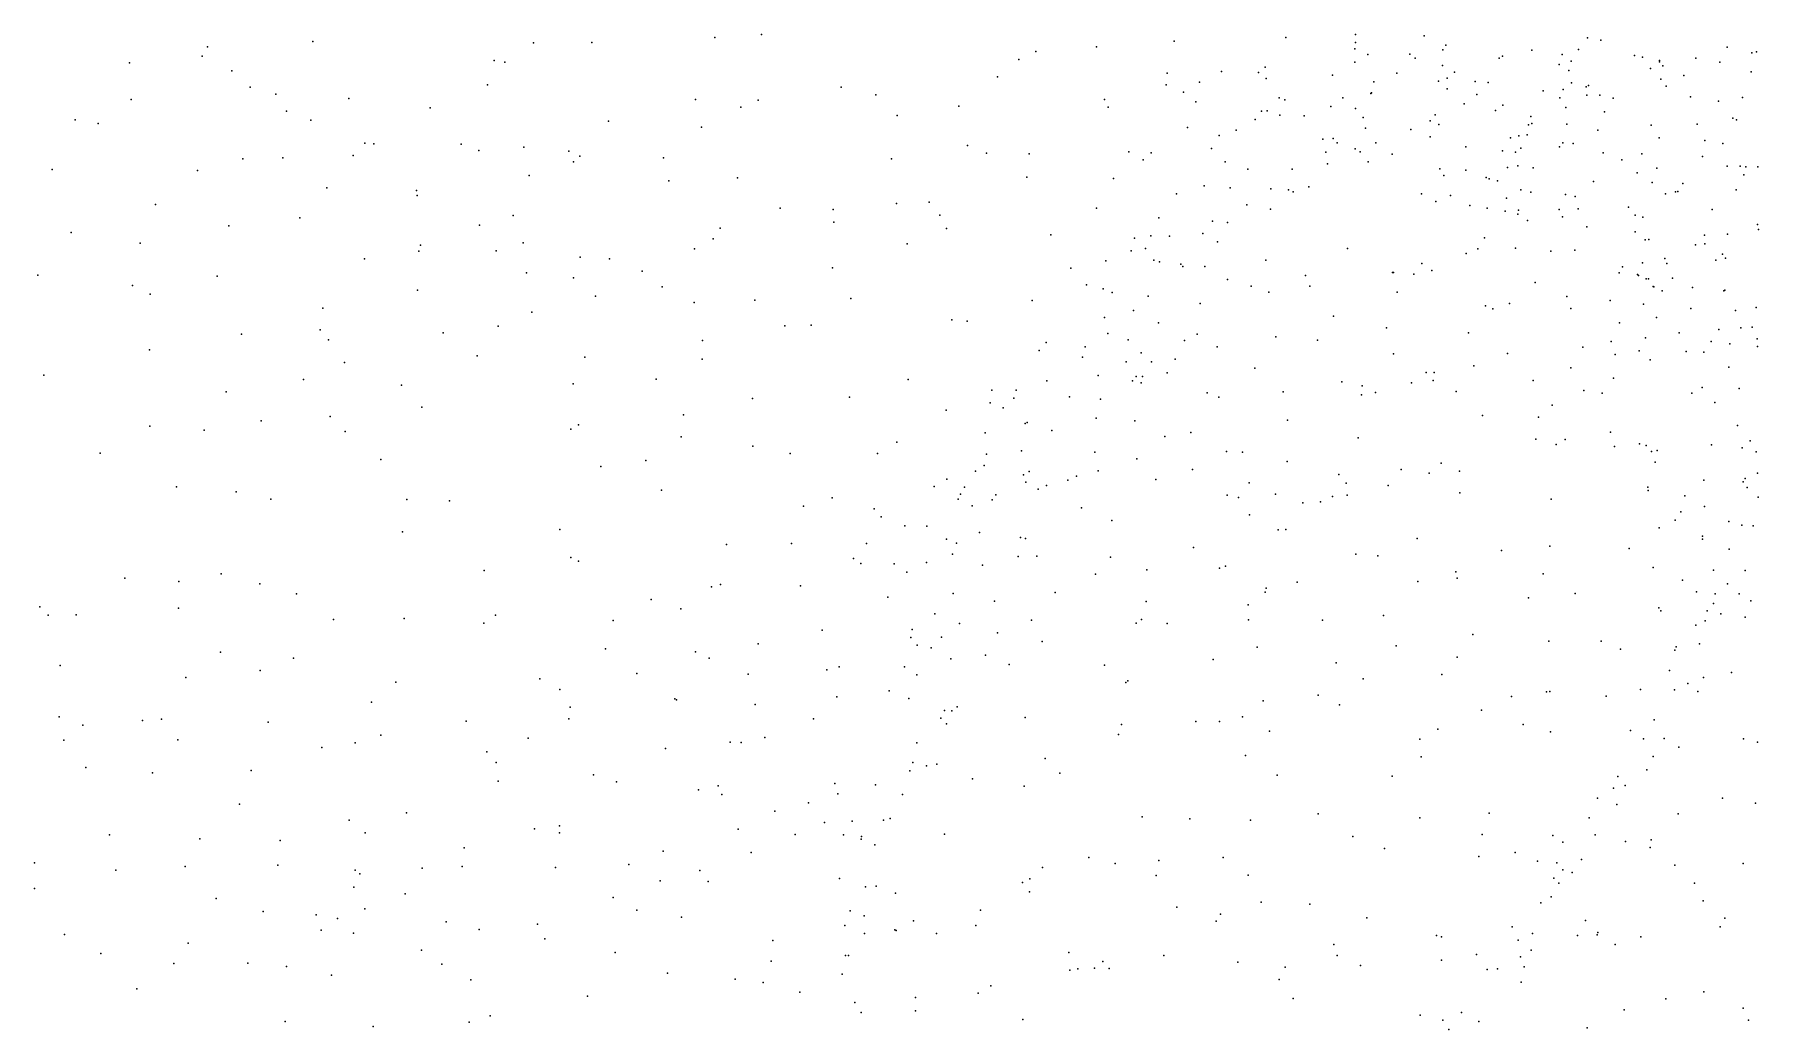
# Model space of a CAD drawing. Header units: metres. Extents: x -25 to 25, y -27.8 to 27.8.
# Drawn here: x -2.703 to -1.325, y -5.563 to -4.769 of the extents above; entities that cross this region are included whole.
import ezdxf

# ---------------------------------------------------------------- set-up
doc = ezdxf.new("R2010")
doc.units = ezdxf.units.M

msp = doc.modelspace()

# ---------------------------------------------------------------- linework, layer by layer
for p in [(-2.5647, -4.7785, 24.9386), (-2.4807, -4.7741, 25.1601), (-2.3043, -4.7752, 24.4489), (-2.2576, -4.775, 25.3646), (-2.1594, -4.771, 0.4297), (-2.1221, -4.7687, -8.9574), (-1.8544, -4.7784, 0.5793), (-1.7923, -4.774, -9.2963), (-1.7031, -4.771, -9.3952), (-1.6479, -4.7801, 24.2084), (-1.6474, -4.7686, 16.4305), (-1.6473, -4.7751, 18.6383), (-1.5924, -4.7697, -1.6381), (-1.5774, -4.7809, -9.4356), (-1.5752, -4.777, -2.9065), (-1.5065, -4.7812, -9.4338), (-1.4691, -4.7807, 2.2745), (-1.4619, -4.7713, 16.1309), (-1.4512, -4.7731, 15.0511), (-1.3502, -4.7788, -6.398), (-2.6271, -4.7912, -8.6515), (-2.5691, -4.7858, -3.2853), (-2.3357, -4.7894, -1.7899), (-2.3273, -4.7908, -8.819), (-1.9165, -4.7887, -9.0899), (-1.9027, -4.7822, -1.7116), (-1.7194, -4.7946, 24.2681), (-1.6478, -4.7906, -9.3493), (-1.6374, -4.7847, 18.2899), (-1.604, -4.7842, 17.9656), (-1.5995, -4.7875, 0.9725), (-1.5778, -4.7933, -24.9035), (-1.5324, -4.7876, 3.2748), (-1.5297, -4.786, 24.1158), (-1.4845, -4.7926, 23.8372), (-1.4821, -4.7847, 3.3419), (-1.475, -4.7898, -9.3672), (-1.4242, -4.7855, 22.9942), (-1.418, -4.7868, -9.3226), (-1.4044, -4.7893, 15.2436), (-1.4043, -4.7905, 2.2455), (-1.4016, -4.7935, 19.0911), (-1.3754, -4.7876, -6.5166), (-1.356, -4.7907, 15.8923), (-1.3306, -4.7832, 2.1919), (-1.3268, -4.7824, 15.7733), (-2.5453, -4.7977, -1.827), (-2.3411, -4.8087, 0.3831), (-1.9333, -4.8025, -3.0236), (-1.7978, -4.7994, 17.0032), (-1.772, -4.8067, 2.7765), (-1.7543, -4.7982, -1.6667), (-1.7247, -4.7989, -2.9518), (-1.7187, -4.8037, 2.996), (-1.6656, -4.8012, 0.7077), (-1.6326, -4.8063, 18.8503), (-1.6144, -4.7996, 25.2973), (-1.5811, -4.8059, 16.304), (-1.5741, -4.8034, 23.3563), (-1.5681, -4.7986, 1.0941), (-1.5516, -4.8061, 23.6374), (-1.5414, -4.807, -9.351), (-1.4767, -4.7974, 1.2491), (-1.4748, -4.8072, 14.7484), (-1.4114, -4.7957, -6.8306), (-1.4033, -4.8043, 14.5687), (-1.385, -4.8013, -9.1951), (-1.3311, -4.7983, 22.9032), (-2.6258, -4.8205, 0.2782), (-2.5308, -4.8106, -8.7063), (-2.5103, -4.8162, 24.7934), (-2.4518, -4.8197, 24.6663), (-2.1747, -4.8206, -3.1193), (-2.1246, -4.821, 25.3778), (-2.0585, -4.8107, -1.7263), (-2.0308, -4.8167, 24.3786), (-1.8478, -4.8204, -9.0624), (-1.7985, -4.8089, 24.3432), (-1.7849, -4.8147, -2.9862), (-1.7749, -4.8225, 0.6058), (-1.7083, -4.8192, 2.6256), (-1.7038, -4.8209, 25.3208), (-1.6573, -4.8191, -9.2509), (-1.635, -4.8157, 3.0951), (-1.6345, -4.8151, 17.8186), (-1.574, -4.8119, 0.9029), (-1.5502, -4.8166, 24.1979), (-1.4972, -4.8136, 23.1287), (-1.4839, -4.8193, 19.0607), (-1.4812, -4.8126, -9.279), (-1.463, -4.8103, 23.932), (-1.4623, -4.8171, 15.1305), (-1.461, -4.8094, -2.9228), (-1.452, -4.817, 14.6546), (-1.4413, -4.8194, 24.0325), (-1.399, -4.81, -6.7498), (-1.3796, -4.8185, -6.9473), (-1.3571, -4.8219, -2.9284), (-1.3379, -4.819, -1.4858), (-2.5016, -4.8299, -3.2626), (-2.3868, -4.8273, 25.2078), (-2.1386, -4.8266, -8.9077), (-2.0135, -4.8332, -3.0625), (-1.9644, -4.8258, -1.7011), (-1.8451, -4.8266, -1.6699), (-1.7223, -4.8299, 18.5414), (-1.7179, -4.8295, 2.8693), (-1.7079, -4.833, 17.5171), (-1.6882, -4.8336, 18.784), (-1.6669, -4.8262, 17.7293), (-1.6473, -4.8277, 2.5393), (-1.6412, -4.8349, 0.6464), (-1.5835, -4.8328, 0.7878), (-1.5605, -4.8241, -9.2677), (-1.5354, -4.8292, 2.3999), (-1.5296, -4.8251, 16.2213), (-1.5071, -4.834, -9.1781), (-1.4791, -4.827, 1.1404), (-1.4484, -4.8305, -9.0374), (-1.3458, -4.8355, 14.4773), (-2.6707, -4.8367, -3.2825), (-2.6521, -4.8397, -1.8246), (-2.4823, -4.8369, 25.0349), (-2.2443, -4.8377, -3.1505), (-2.17, -4.8425, -1.7217), (-1.7815, -4.843, -9.054), (-1.7562, -4.8493, 16.6131), (-1.7426, -4.845, 17.3719), (-1.7274, -4.8366, 16.5231), (-1.6392, -4.8435, 3.0027), (-1.6031, -4.8445, -1.5804), (-1.5876, -4.8376, -9.1841), (-1.5806, -4.8404, 2.4903), (-1.5168, -4.8496, -9.0775), (-1.5101, -4.8488, 3.1967), (-1.5091, -4.8408, 25.188), (-1.5064, -4.8397, -1.5387), (-1.4783, -4.8402, 3.2704), (-1.4536, -4.8451, -8.9681), (-1.4109, -4.841, 15.3172), (-1.3742, -4.8401, 1.1981), (-1.3427, -4.8368, 15.4722), (-2.4391, -4.8553, 0.356), (-2.4318, -4.8559, -1.7612), (-2.3622, -4.8563, -1.7464), (-2.3479, -4.8613, 24.5877), (-2.3121, -4.8586, 25.2507), (-2.276, -4.8617, 0.4005), (-1.9574, -4.8572, -8.9702), (-1.9423, -4.8633, 25.3457), (-1.9081, -4.8639, -1.6647), (-1.8284, -4.8623, -3.0191), (-1.8105, -4.8632, 17.1377), (-1.7623, -4.8597, -1.6295), (-1.6733, -4.8522, 24.3403), (-1.6711, -4.8626, 17.8868), (-1.6652, -4.8518, 2.7308), (-1.662, -4.8552, -9.063), (-1.6476, -4.8598, 16.3676), (-1.6435, -4.8623, 2.8932), (-1.6311, -4.8551, 2.6446), (-1.5875, -4.8504, -9.0783), (-1.5592, -4.8584, 23.4756), (-1.5298, -4.8614, 23.2631), (-1.5233, -4.8512, -23.9061), (-1.5194, -4.8626, -8.998), (-1.5152, -4.8595, 24.2677), (-1.4842, -4.8583, 2.4378), (-1.4816, -4.8551, 0.8945), (-1.4734, -4.8558, -20.7899), (-1.4493, -4.8632, -2.9666), (-1.4184, -4.8638, 0.9702), (-1.4045, -4.8511, 1.1127), (-1.368, -4.8532, 25.12), (-1.3536, -4.8556, 2.3333), (-2.6889, -4.8765, -8.5729), (-2.5728, -4.8773, -8.6589), (-2.5365, -4.8679, 0.3159), (-2.5047, -4.8672, -1.7784), (-2.4483, -4.8653, 24.7501), (-2.2723, -4.8703, -8.8017), (-2.2672, -4.8658, 24.5289), (-2.2004, -4.867, -8.847), (-2.0182, -4.8678, -8.922), (-1.8169, -4.8686, 16.7265), (-1.7515, -4.8704, 18.337), (-1.7333, -4.8761, 25.2574), (-1.698, -4.8761, 0.6118), (-1.6698, -4.8718, -2.9974), (-1.6371, -4.8703, 2.82), (-1.6181, -4.8642, 25.214), (-1.5798, -4.876, -24.2602), (-1.5591, -4.8771, 2.5681), (-1.5257, -4.8749, 15.0576), (-1.5175, -4.8734, -21.0569), (-1.5054, -4.875, 3.117), (-1.4345, -4.8688, -8.8694), (-1.4064, -4.8754, -6.6249), (-1.3699, -4.866, -6.4455), (-1.3502, -4.8737, -24.9147), (-1.3398, -4.8737, 3.3956), (-1.3354, -4.8743, -8.7473), (-1.3258, -4.8743, -7.02), (-2.4695, -4.891, 24.8927), (-2.3076, -4.8812, -3.1829), (-2.1962, -4.8856, 0.421), (-2.1413, -4.883, -3.1162), (-1.9099, -4.8826, -3.0413), (-1.8408, -4.8837, 16.9963), (-1.7683, -4.8896, 18.7276), (-1.7476, -4.8911, 18.2085), (-1.6847, -4.8902, -1.5812), (-1.5766, -4.8812, 24.3388), (-1.5428, -4.8829, 14.845), (-1.5406, -4.8838, 19.1106), (-1.5339, -4.8855, 3.0423), (-1.4572, -4.8859, 23.7885), (-1.4223, -4.8791, 23.9654), (-1.4103, -4.8869, -1.4713), (-1.3858, -4.8875, 25.0361), (-1.3369, -4.8806, 1.0147), (-2.6065, -4.9044, 0.2843), (-2.3977, -4.8932, -8.7555), (-2.3972, -4.8972, 25.1081), (-2.0142, -4.9036, -3.0765), (-1.9881, -4.9025, 0.5055), (-1.7903, -4.8958, 18.5077), (-1.7341, -4.9046, 18.0958), (-1.7151, -4.8918, 24.4353), (-1.7008, -4.8927, 17.9906), (-1.697, -4.8943, 17.8006), (-1.5945, -4.8959, -8.932), (-1.5831, -4.9019, -1.5226), (-1.5714, -4.8971, 25.1431), (-1.5559, -4.9053, 16.2073), (-1.5266, -4.8993, 2.6339), (-1.5151, -4.8927, -2.9917), (-1.5073, -4.8946, -8.9011), (-1.4794, -4.8963, 2.5466), (-1.4718, -4.8981, 0.7263), (-1.3995, -4.8959, 15.9623), (-1.3915, -4.8944, 0.8171), (-1.3898, -4.8941, -6.5359), (-1.3431, -4.8928, -6.3178), (-2.4909, -4.915, -8.6933), (-2.3206, -4.9133, -1.7042), (-2.1072, -4.9073, 0.4521), (-2.0647, -4.9085, -1.6725), (-2.0642, -4.9186, 25.2852), (-1.9794, -4.913, 25.2885), (-1.8544, -4.9072, -8.9319), (-1.8044, -4.9151, 17.2645), (-1.7615, -4.9178, 18.8555), (-1.7495, -4.9188, 17.4983), (-1.7152, -4.908, 17.6736), (-1.5421, -4.9072, 2.8254), (-1.5276, -4.9098, 23.5369), (-1.5175, -4.9121, 2.7456), (-1.5171, -4.9088, 0.6493), (-1.5099, -4.9172, 24.4166), (-1.4846, -4.9084, 16.1), (-1.4818, -4.9142, 25.0347), (-1.4693, -4.9078, 15.3164), (-1.4292, -4.9066, 24.2983), (-1.4237, -4.9129, 15.4234), (-1.4176, -4.9145, 3.1837), (-1.3623, -4.9084, 22.9679), (-2.6739, -4.9267, 0.2398), (-2.5479, -4.9214, -3.2328), (-2.3474, -4.9209, 0.3839), (-2.1606, -4.9317, 24.5483), (-2.155, -4.9233, 25.257), (-1.9742, -4.9235, -1.6557), (-1.8908, -4.9286, 0.5343), (-1.8239, -4.9314, 25.224), (-1.811, -4.9293, 18.3941), (-1.7959, -4.9298, 24.4834), (-1.7692, -4.9275, -8.9221), (-1.5442, -4.9311, 14.7174), (-1.4624, -4.9223, 2.6682), (-1.4239, -4.9263, 19.2244), (-1.4157, -4.9326, -8.7272), (-1.4128, -4.9324, -3.0114), (-1.3683, -4.9289, 3.2417), (-1.3501, -4.928, -21.7944), (-1.3259, -4.9203, 2.4893), (-1.3252, -4.9243, 3.3115), (-2.6187, -4.9354, -3.2331), (-2.3959, -4.9417, -1.7121), (-2.3947, -4.9368, 24.807), (-2.334, -4.9413, -8.7506), (-2.3125, -4.9351, 24.6451), (-2.2671, -4.9465, 0.4052), (-2.1755, -4.9398, -1.688), (-2.0057, -4.9359, -8.8701), (-1.8266, -4.9414, 18.57), (-1.8152, -4.9396, -1.607), (-1.7576, -4.9343, 0.5743), (-1.6536, -4.9396, -8.8784), (-1.5588, -4.9436, -8.8375), (-1.5494, -4.9398, 24.4889), (-1.5195, -4.9392, 14.6272), (-1.4912, -4.9417, 23.2346), (-1.4719, -4.941, 14.5493), (-1.3756, -4.9365, -6.4343), (-1.3682, -4.9359, 24.2198), (-1.354, -4.9442, -23.7617), (-2.4393, -4.9478, 0.3545), (-2.3099, -4.9589, 25.125), (-2.2435, -4.9477, -8.7736), (-2.2174, -4.9577, 24.6221), (-2.0652, -4.955, -3.1017), (-1.8747, -4.9552, 16.845), (-1.8469, -4.9495, 16.6755), (-1.8086, -4.9489, 18.2662), (-1.8039, -4.9502, 18.7886), (-1.7869, -4.952, 16.5168), (-1.7853, -4.9539, 17.4205), (-1.7676, -4.954, 18.0242), (-1.7189, -4.9488, 18.9672), (-1.6178, -4.9588, 25.0532), (-1.617, -4.9587, 16.2385), (-1.6007, -4.96, 15.0138), (-1.5944, -4.9515, 14.9289), (-1.5862, -4.957, 0.6071), (-1.4367, -4.9589, 2.8314), (-1.4339, -4.9543, 15.5108), (-1.422, -4.9604, 2.9727), (-1.4178, -4.951, 3.0499), (-1.4, -4.9476, 0.6815), (-1.3984, -4.9514, 2.6608), (-1.3594, -4.9489, 24.0335), (-1.3516, -4.9473, 2.5675), (-2.7003, -4.9609, -3.2213), (-2.6248, -4.9692, -8.5809), (-2.5572, -4.9617, -8.6238), (-2.3969, -4.9727, -3.2051), (-2.2722, -4.963, -3.1565), (-2.2014, -4.9702, -3.1349), (-1.8622, -4.9685, 17.1045), (-1.8491, -4.9717, 18.6729), (-1.7495, -4.9642, 16.4194), (-1.7307, -4.9696, -8.8606), (-1.6872, -4.9612, 0.5783), (-1.6839, -4.9695, 24.5753), (-1.5036, -4.9667, 23.3455), (-1.4211, -4.9612, -1.4514), (-1.415, -4.9639, 24.9019), (-1.4132, -4.9637, 2.7639), (-1.4095, -4.9699, 24.5191), (-1.409, -4.9702, -8.6642), (-1.4021, -4.9733, -6.6619), (-1.394, -4.9632, 14.4507), (-1.378, -4.9707, 24.3439), (-1.3529, -4.9733, 3.1306), (-1.3521, -4.9727, 24.8238), (-2.6106, -4.9759, 0.2772), (-2.4726, -4.9873, -8.656), (-2.2547, -4.9776, -1.6981), (-2.1759, -4.9826, -8.7748), (-2.1273, -4.9808, 25.1891), (-2.0507, -4.9796, 0.4822), (-1.9058, -4.9812, -1.6281), (-1.8418, -4.9748, -3.0542), (-1.8131, -4.9775, 24.5674), (-1.7715, -4.9836, 17.8178), (-1.7167, -4.9745, 25.0839), (-1.6141, -4.9745, -3.0299), (-1.5433, -4.9853, 24.8205), (-1.5376, -4.9878, 19.2108), (-1.5243, -4.9834, 15.3457), (-1.4785, -4.978, -8.7172), (-1.4753, -4.9875, 24.7334), (-1.4438, -4.9812, 24.6227), (-1.4171, -4.9839, 23.1212), (-1.3794, -4.9874, 2.8965), (-1.3271, -4.9867, 22.9824), (-2.3325, -5.0016, 24.9257), (-2.3055, -4.9904, 24.79), (-2.1035, -5.0013, 24.6257), (-2.0824, -5.0008, -1.6711), (-1.97, -4.9964, -3.0769), (-1.9577, -4.9976, -8.8204), (-1.8478, -4.9946, 17.2544), (-1.8246, -4.9892, -8.8382), (-1.8048, -4.9988, 25.1081), (-1.6648, -4.9936, 19.0959), (-1.4363, -4.9989, 0.6082), (-1.4067, -4.9946, 15.6377), (-1.3437, -4.9892, -6.262), (-2.5377, -5.008, -3.2039), (-2.4749, -5.0044, -1.7277), (-2.4682, -5.0124, 0.3454), (-2.3764, -5.0069, 0.3805), (-2.1692, -5.0131, 25.1194), (-1.8946, -5.0147, 25.1373), (-1.8453, -5.0074, 16.5587), (-1.8289, -5.0125, 0.5396), (-1.7839, -5.013, -1.5863), (-1.7738, -5.0079, 25.0222), (-1.7111, -5.0101, -8.7965), (-1.6778, -5.0128, -3.0444), (-1.6226, -5.003, 24.9306), (-1.557, -5.0068, -8.7354), (-1.443, -5.0137, 23.6555), (-1.4156, -5.0109, 15.7343), (-1.3886, -5.007, -8.5893), (-1.3631, -5.0139, 24.6758), (-1.3568, -5.0042, -6.8008), (-1.3394, -5.003, 19.3392), (-1.3303, -5.0025, 3.0531), (-1.3264, -5.0117, 2.8425), (-2.6112, -5.0205, -1.7574), (-2.3494, -5.0254, -1.7081), (-2.2633, -5.0264, -8.7153), (-2.1694, -5.0279, -1.6891), (-1.9002, -5.021, 16.7724), (-1.8654, -5.0263, 18.7942), (-1.8634, -5.0181, 24.6378), (-1.8186, -5.023, 16.4795), (-1.7915, -5.0279, -8.7861), (-1.7578, -5.0182, 24.6637), (-1.617, -5.0236, 0.5726), (-1.5259, -5.0234, 0.5948), (-1.4657, -5.0183, 16.0018), (-1.4398, -5.0242, 23.219), (-1.4205, -5.0213, -3.0372), (-1.4117, -5.0285, 15.9299), (-1.383, -5.0219, -6.4868), (-1.369, -5.0223, -6.3539), (-1.348, -5.0156, 23.955), (-1.3259, -5.0179, 14.3477), (-2.6956, -5.0408, 0.2159), (-2.4554, -5.0307, -3.1905), (-1.8529, -5.0411, 18.08), (-1.8307, -5.03, 17.9981), (-1.8225, -5.0417, 17.5417), (-1.8175, -5.0419, 18.9442), (-1.8104, -5.03, 17.7539), (-1.7978, -5.0388, 24.7654), (-1.7278, -5.035, 24.8712), (-1.5908, -5.0386, 15.3104), (-1.5844, -5.0386, -1.4921), (-1.5526, -5.0334, 14.5712), (-1.4752, -5.0349, -1.4557), (-1.349, -5.0344, -8.4914), (-2.5498, -5.0541, -1.7417), (-2.4881, -5.0442, -8.6098), (-2.4098, -5.0487, -8.6518), (-2.2727, -5.0476, 0.4086), (-2.2062, -5.0439, 24.9255), (-2.0047, -5.0441, 25.0512), (-1.9379, -5.0526, 24.7352), (-1.9186, -5.0527, 18.5788), (-1.894, -5.0452, 25.0331), (-1.8255, -5.0452, 17.8368), (-1.8187, -5.0469, -3.068), (-1.7659, -5.0548, 16.3347), (-1.705, -5.054, -1.5451), (-1.6581, -5.0461, 14.8488), (-1.6426, -5.0565, 14.7495), (-1.6421, -5.0492, 15.19), (-1.6314, -5.0546, -8.6948), (-1.6025, -5.0469, 14.6609), (-1.5851, -5.0451, -3.0478), (-1.5669, -5.0537, 16.1139), (-1.5054, -5.045, -3.044), (-1.4648, -5.053, 19.3099), (-1.4502, -5.055, 23.4962), (-1.4411, -5.0432, 14.4437), (-1.3785, -5.0552, -6.5941), (-1.3703, -5.0505, 0.5927), (-1.3408, -5.0513, -1.4116), (-2.3935, -5.0663, -3.1743), (-2.1292, -5.0593, 24.9641), (-2.0517, -5.0583, 24.7963), (-1.9745, -5.0688, 24.8682), (-1.9394, -5.0627, 24.9583), (-1.9289, -5.0669, 18.6677), (-1.9203, -5.059, 16.8645), (-1.8759, -5.0581, -1.6137), (-1.851, -5.06, 24.8673), (-1.7565, -5.0582, 0.5545), (-1.4902, -5.0648, 15.5712), (-1.3601, -5.0626, 23.0979), (-2.6108, -5.0814, -3.1487), (-2.5219, -5.0773, -3.1667), (-2.4669, -5.0738, -1.718), (-2.2744, -5.0839, -8.6738), (-2.2683, -5.0805, -1.7012), (-2.1844, -5.0725, -8.7094), (-1.9112, -5.0794, 17.1218), (-1.9098, -5.0786, -3.0833), (-1.8547, -5.0752, 17.4134), (-1.8236, -5.0773, -8.7154), (-1.7016, -5.0766, -8.6912), (-1.5457, -5.073, 15.4832), (-1.501, -5.0744, -8.5919), (-1.3421, -5.081, -6.1583), (-2.5675, -5.0846, 0.2936), (-2.4547, -5.0857, 0.3524), (-2.1862, -5.09, 0.4332), (-2.1289, -5.0974, -3.1247), (-2.0138, -5.0943, 0.4964), (-1.9433, -5.0868, 0.5162), (-1.8901, -5.0848, 18.8659), (-1.7998, -5.0896, 19.0241), (-1.7788, -5.0864, -1.5732), (-1.6451, -5.0907, 16.051), (-1.5033, -5.0918, 14.4772), (-1.4869, -5.0962, 0.5654), (-1.4798, -5.092, 15.7071), (-1.4436, -5.0862, 15.8576), (-1.4403, -5.0977, -8.4758), (-1.4202, -5.0955, 23.3046), (-1.415, -5.0969, -1.4269), (-1.3629, -5.0965, -6.2699), (-1.3318, -5.0932, -6.7758), (-2.6506, -5.1031, 0.2397), (-2.4262, -5.1081, -8.6035), (-2.2145, -5.1088, -3.1365), (-2.0991, -5.1033, -1.6768), (-2.0293, -5.1032, -8.6992), (-1.9421, -5.1039, 18.417), (-1.9143, -5.1011, 16.5647), (-1.8556, -5.1023, 17.6877), (-1.8221, -5.1075, 15.9914), (-1.7503, -5.1018, 16.0392), (-1.7375, -5.1023, 19.1178), (-1.7019, -5.1096, 15.9164), (-1.5788, -5.111, -1.4792), (-1.4106, -5.1018, 0.5619), (-1.4079, -5.1101, 14.3734), (-1.4062, -5.1008, -3.0598), (-1.3384, -5.0987, 23.8395), (-1.327, -5.1019, -5.5758), (-2.2505, -5.1136, 0.4178), (-1.9738, -5.1237, 15.8676), (-1.951, -5.1173, 16.7397), (-1.9441, -5.1129, 16.9934), (-1.9126, -5.1204, 16.0597), (-1.908, -5.1178, 17.2416), (-1.8771, -5.1247, 16.1511), (-1.8703, -5.1215, 15.8463), (-1.853, -5.1171, 16.2494), (-1.8069, -5.1241, -3.0807), (-1.7775, -5.1162, 15.8491), (-1.6607, -5.1201, 15.8169), (-1.6108, -5.116, 15.3999), (-1.5883, -5.1189, 19.2731), (-1.5642, -5.1173, 15.8095), (-1.3689, -5.1247, -8.2911), (-1.336, -5.1233, -6.0602), (-1.326, -5.1189, -5.7714), (-2.5895, -5.13, -1.7282), (-2.542, -5.134, -8.5423), (-2.202, -5.1325, -1.6958), (-2.0655, -5.1386, -3.1123), (-1.9841, -5.1296, 15.9842), (-1.9629, -5.1357, -3.0958), (-1.9598, -5.1301, 16.8405), (-1.9348, -5.1363, 15.7768), (-1.9109, -5.1263, 18.1181), (-1.9008, -5.1317, -8.6699), (-1.8943, -5.1288, 17.9785), (-1.7498, -5.1367, 15.6653), (-1.7408, -5.1384, -8.6273), (-1.7324, -5.1268, 15.7521), (-1.7112, -5.1358, 0.5455), (-1.6656, -5.1377, 15.2902), (-1.6547, -5.127, 15.6778), (-1.654, -5.1367, -8.5797), (-1.6213, -5.1289, 15.5244), (-1.5638, -5.1346, -3.0696), (-1.4136, -5.1303, -8.3743), (-1.4135, -5.1328, 23.4794), (-1.3841, -5.1371, -6.5852), (-1.3376, -5.1258, 14.316), (-1.3344, -5.1304, 19.4163), (-1.3256, -5.1382, -3.0691), (-2.5141, -5.1399, -3.1271), (-2.4055, -5.14, 0.3753), (-2.3713, -5.141, -1.7105), (-2.0886, -5.1453, -8.6628), (-2.0319, -5.1474, -1.6653), (-1.9649, -5.1398, 16.1661), (-1.9538, -5.145, 16.3748), (-1.9378, -5.1403, 18.2863), (-1.8662, -5.1468, 15.6686), (-1.7321, -5.1524, -1.555), (-1.6893, -5.1427, 15.2067), (-1.6754, -5.142, 14.758), (-1.4909, -5.1397, -8.4474), (-1.3873, -5.1498, 23.6222), (-1.3685, -5.1457, 23.1879), (-2.4091, -5.1659, -3.1317), (-2.2833, -5.1641, -8.6105), (-2.0263, -5.154, 15.8056), (-2.0074, -5.161, 15.7211), (-1.99, -5.1613, -8.6502), (-1.9479, -5.1665, 18.7472), (-1.8421, -5.1568, -1.6025), (-1.709, -5.1643, 19.1868), (-1.7029, -5.1641, 14.9247), (-1.4047, -5.1627, -8.2408), (-1.3918, -5.1566, -6.3602), (-1.3489, -5.1575, -8.141), (-1.3385, -5.1606, -5.8263), (-1.3294, -5.1611, -5.3991), (-2.1501, -5.176, 15.8864), (-2.098, -5.1751, 16.046), (-2.0382, -5.1751, 16.219), (-1.9741, -5.1716, 16.5246), (-1.9663, -5.1748, 18.6535), (-1.9151, -5.1705, 18.8893), (-1.9111, -5.1711, 17.3487), (-1.7767, -5.1785, 15.5332), (-1.5981, -5.1711, -8.4882), (-1.5307, -5.1808, 0.5437), (-1.4921, -5.1772, 19.3638), (-1.4287, -5.1793, -1.4439), (-1.3701, -5.1693, 0.5325), (-1.3699, -5.1717, -6.1992), (-1.3487, -5.1797, -5.7384), (-2.2744, -5.1863, -1.7053), (-2.2684, -5.1893, -3.1225), (-2.0486, -5.1873, 0.484), (-2.0427, -5.1911, 15.6509), (-2.0161, -5.1914, 16.3078), (-1.9903, -5.1904, 16.9783), (-1.9694, -5.1838, 18.4306), (-1.9454, -5.1926, 15.5981), (-1.9168, -5.1856, -1.6385), (-1.9021, -5.1853, 17.689), (-1.843, -5.1861, 15.5931), (-1.7513, -5.1932, 0.541), (-1.6471, -5.1836, 14.6482), (-1.6295, -5.1851, -1.5092), (-1.4093, -5.1944, -6.4505), (-2.6308, -5.2029, -8.456), (-2.5876, -5.2056, -3.0563), (-2.554, -5.1993, -8.4975), (-2.5229, -5.2075, 0.3133), (-2.3438, -5.1968, 0.395), (-2.1549, -5.208, 16.1155), (-2.0059, -5.1981, 16.8129), (-1.855, -5.1997, -8.5812), (-1.8141, -5.1962, 19.0962), (-1.7561, -5.1949, 15.4347), (-1.694, -5.2062, -8.4956), (-1.5975, -5.2055, 0.5382), (-1.5672, -5.1979, -8.4224), (-1.5661, -5.2028, 14.5075), (-1.4974, -5.1993, -3.0773), (-1.386, -5.2046, -6.2711), (-1.3613, -5.1965, 23.3641), (-1.3501, -5.2074, -5.4477), (-1.336, -5.1967, 23.2494), (-2.4937, -5.2155, -3.0911), (-2.2103, -5.2199, 15.9787), (-2.1619, -5.2098, -8.5989), (-2.091, -5.209, -1.6823), (-2.021, -5.218, 16.6408), (-1.9689, -5.215, 17.1535), (-1.9359, -5.2212, 17.9382), (-1.8874, -5.2142, 0.5197), (-1.8146, -5.2215, 0.5298), (-1.7194, -5.2141, 15.08), (-1.7188, -5.2108, 15.303), (-1.509, -5.2187, -8.3093), (-1.4717, -5.2151, -8.2425), (-1.3747, -5.2138, 19.4314), (-1.3599, -5.2155, -6.6511), (-1.3406, -5.2154, -7.9627), (-1.3313, -5.2211, 23.5759), (-2.6987, -5.2257, -2.9461), (-2.6921, -5.2325, -8.388), (-2.6697, -5.2321, -1.7303), (-2.588, -5.2269, -1.7255), (-2.4641, -5.236, -8.5088), (-2.4076, -5.2352, 0.3733), (-2.3346, -5.2324, -3.106), (-2.1866, -5.2273, 15.7096), (-1.9834, -5.2313, -8.5705), (-1.8184, -5.2359, -8.5084), (-1.733, -5.2242, 15.1856), (-1.6249, -5.2327, 19.3009), (-1.4049, -5.2265, -3.0824), (-1.4033, -5.2291, -6.3593), (-1.3663, -5.2289, -6.5784), (-1.3613, -5.223, -5.9626), (-1.3552, -5.2314, 14.3049), (-1.3358, -5.2339, -1.4327), (-2.3439, -5.2387, -1.7135), (-2.2407, -5.2368, 15.84), (-2.0736, -5.2443, 15.5798), (-2.0016, -5.2439, -1.6669), (-1.9637, -5.239, 18.1997), (-1.9335, -5.2465, 17.531), (-1.9063, -5.2363, 18.9639), (-1.8225, -5.2389, -3.0802), (-1.7978, -5.239, 15.3458), (-1.7329, -5.2361, 14.9942), (-1.6738, -5.2365, -1.5459), (-1.5536, -5.2479, 19.3649), (-1.3752, -5.2405, -5.675), (-1.3678, -5.237, -5.8177), (-2.5545, -5.2619, -3.0227), (-2.2467, -5.2593, 16.0558), (-2.1749, -5.2617, -8.5499), (-2.1246, -5.2552, 0.4601), (-2.0028, -5.2504, 18.5575), (-1.9977, -5.2565, -3.0786), (-1.9865, -5.2585, 0.504), (-1.9781, -5.2501, 18.7401), (-1.8978, -5.2536, -8.5084), (-1.726, -5.2579, 14.8696), (-1.6148, -5.2569, -3.086), (-1.4928, -5.2532, -8.1873), (-1.4509, -5.2533, 0.5079), (-1.4356, -5.2597, -8.0704), (-1.3921, -5.2604, -5.5974), (-1.391, -5.2577, -6.1384), (-1.3724, -5.2552, -5.8931), (-2.6826, -5.2727, 0.1992), (-2.5226, -5.2766, -8.4611), (-2.4962, -5.2669, -1.7289), (-2.1639, -5.2667, 15.6038), (-2.0699, -5.2762, 16.8266), (-2.06, -5.2738, 16.9374), (-2.0077, -5.2738, 18.4038), (-1.9708, -5.2673, 17.2685), (-1.9429, -5.2644, 17.62), (-1.9242, -5.2719, -1.648), (-1.8479, -5.2724, -1.622), (-1.761, -5.2678, -8.4355), (-1.6628, -5.2705, -8.365), (-1.566, -5.2661, -8.2726), (-1.3964, -5.2765, -6.5039), (-2.5821, -5.2822, 0.2661), (-2.4142, -5.2859, -3.068), (-2.2993, -5.2832, 15.9505), (-2.2218, -5.2789, -1.7068), (-2.1328, -5.2796, 16.3457), (-1.998, -5.2802, 15.4702), (-1.8309, -5.2863, 19.1373), (-1.8293, -5.2849, -8.4333), (-1.6411, -5.2834, 14.5719), (-1.5783, -5.2798, -1.5109), (-1.3817, -5.287, -1.4651), (-1.3692, -5.2822, -5.3753), (-1.3469, -5.2781, -7.9095), (-2.4337, -5.3019, -1.7305), (-2.2832, -5.2917, -8.5057), (-2.1912, -5.2993, 0.4384), (-2.19, -5.3, 16.271), (-2.1272, -5.3038, 15.5235), (-2.0618, -5.2976, -8.4852), (-2.0199, -5.293, 18.6349), (-2.0044, -5.299, 18.3209), (-1.7212, -5.3008, 19.2554), (-1.6771, -5.2963, -3.0792), (-1.6602, -5.304, -8.2779), (-1.5226, -5.2974, 14.4288), (-1.4946, -5.2936, -8.1089), (-1.492, -5.2934, 19.4136), (-1.4469, -5.2971, -3.0905), (-1.4194, -5.2919, -6.3869), (-1.3923, -5.292, -5.7325), (-1.3737, -5.2935, 19.459), (-2.6834, -5.3136, -2.8068), (-2.6168, -5.3166, -2.8887), (-2.6015, -5.3156, -8.4061), (-2.5162, -5.3178, -2.9892), (-2.3581, -5.317, -8.4871), (-2.276, -5.3153, 0.4128), (-2.275, -5.3059, -3.074), (-2.0806, -5.3153, 0.4747), (-1.9786, -5.3147, 18.043), (-1.9759, -5.3085, 17.3527), (-1.9698, -5.3088, 17.812), (-1.9657, -5.3057, 17.475), (-1.9114, -5.3141, 19.0109), (-1.7749, -5.3174, 15.1448), (-1.7559, -5.3175, 15.0446), (-1.7377, -5.3136, -8.3403), (-1.5467, -5.3083, -3.0895), (-1.4087, -5.3161, -5.5276), (-2.6797, -5.3322, -1.7097), (-2.6645, -5.3202, -8.3622), (-2.5885, -5.3319, -1.719), (-2.4263, -5.3283, 0.3604), (-2.3084, -5.3306, 15.7049), (-2.1195, -5.3301, 16.6981), (-1.9741, -5.3192, -8.4495), (-1.8368, -5.3278, 15.2513), (-1.8342, -5.3199, 0.5239), (-1.716, -5.325, 14.777), (-1.5959, -5.3316, -8.1592), (-1.5814, -5.3236, 14.5001), (-1.5132, -5.3198, 0.5153), (-1.4914, -5.3256, -1.4933), (-1.4275, -5.3246, -6.2937), (-1.4172, -5.3311, -5.6613), (-1.4005, -5.331, -5.9156), (-1.3373, -5.3311, -6.6442), (-2.4734, -5.3382, -8.4415), (-2.4469, -5.3344, -3.0198), (-2.3417, -5.3416, 16.0247), (-2.1988, -5.3389, -3.065), (-2.1472, -5.334, -8.4768), (-2.1383, -5.3341, -1.6992), (-1.998, -5.3345, -3.0607), (-1.7352, -5.3445, 14.8773), (-1.5949, -5.3456, 19.3696), (-1.4093, -5.3452, -5.8214), (-1.3888, -5.3378, -6.5397), (-1.3259, -5.334, -1.464), (-2.662, -5.354, 0.1948), (-2.6089, -5.3585, -2.8267), (-2.5299, -5.3566, -2.919), (-2.3341, -5.3501, -3.0413), (-2.2564, -5.3599, 15.5721), (-2.0036, -5.3569, 18.1184), (-2.0011, -5.3502, 0.4981), (-1.9903, -5.3527, 17.966), (-1.9819, -5.3515, 18.8438), (-1.8952, -5.347, -3.0575), (-1.8835, -5.3586, -1.643), (-1.4145, -5.356, -1.4919), (-2.3326, -5.3651, 16.12), (-2.2379, -5.3655, 16.3081), (-2.1723, -5.372, 16.5164), (-2.1568, -5.3688, 16.6227), (-2.0635, -5.367, -1.6855), (-2.0309, -5.368, 18.3925), (-1.9534, -5.3632, 15.3487), (-1.9122, -5.3691, -8.367), (-1.7099, -5.3602, -8.24), (-1.6181, -5.361, -3.0703), (-1.4411, -5.3705, -6.3488), (-1.4377, -5.3613, -7.9556), (-1.4318, -5.3686, -6.1077), (-2.5392, -5.3833, -8.3993), (-2.1538, -5.3757, 15.4412), (-2.0844, -5.3823, -8.4305), (-2.0611, -5.3751, 15.4027), (-2.0094, -5.3758, -8.4125), (-1.454, -5.3785, -6.2253), (-1.4385, -5.3836, 0.4817), (-1.3541, -5.3787, 19.4773), (-1.3276, -5.3825, 14.2833), (-2.4516, -5.3962, -2.9457), (-2.4058, -5.3903, -8.4485), (-2.2834, -5.4006, -1.7113), (-2.1115, -5.3891, 17.0353), (-2.0717, -5.3981, 0.4676), (-2.0496, -5.3971, 17.3056), (-2.0246, -5.3963, 18.2936), (-2.0193, -5.3948, 18.7614), (-1.8179, -5.3936, 15.1605), (-1.7797, -5.395, 19.2294), (-1.7312, -5.3962, 0.5222), (-1.6772, -5.391, -1.5947), (-1.5959, -5.3944, -1.5642), (-1.5405, -5.3907, 14.457), (-1.4606, -5.3942, -5.5267), (-1.3895, -5.3911, -7.8795), (-2.6432, -5.4079, -1.7073), (-2.571, -5.4112, -1.7128), (-2.5068, -5.4123, -2.8696), (-2.4387, -5.4062, 0.3382), (-2.3034, -5.403, 16.2242), (-2.2836, -5.4062, -8.452), (-2.1407, -5.4033, 16.9061), (-2.0952, -5.4077, 17.1533), (-2.0566, -5.408, -2.995), (-2.0423, -5.4113, 18.5015), (-2.0421, -5.4093, 18.625), (-1.9757, -5.4075, -1.6683), (-1.6495, -5.4091, 19.3455), (-1.5461, -5.4076, -8.0561), (-1.4896, -5.4084, -3.0762), (-1.4815, -5.4137, -5.6266), (-1.4558, -5.408, 19.4461), (-1.4315, -5.4131, -6.4827), (-1.4109, -5.4119, -3.0826), (-2.3597, -5.4183, 0.377), (-2.2006, -5.4209, -2.9839), (-2.1302, -5.422, -2.9835), (-2.0315, -5.4159, 17.4629), (-1.8603, -5.426, 19.1472), (-1.8044, -5.4284, 0.5133), (-1.7531, -5.4259, -3.0031), (-1.6242, -5.4189, -8.1147), (-1.5486, -5.4252, 0.5033), (-1.5196, -5.422, -1.5565), (-1.5018, -5.4289, -7.9999), (-1.4666, -5.4277, -5.4378), (-1.4119, -5.4179, -5.3293), (-2.703, -5.4303, 0.1282), (-2.6381, -5.4362, 0.1831), (-2.5826, -5.4333, 0.2341), (-2.5087, -5.4321, 0.2881), (-2.4467, -5.4362, 15.9034), (-2.4432, -5.439, -1.7151), (-2.3933, -5.4345, 15.6522), (-2.3612, -5.4333, -1.7147), (-2.2866, -5.434, 16.3463), (-2.2282, -5.4315, 15.4422), (-2.1712, -5.4365, 0.4291), (-2.0596, -5.4427, 17.3804), (-1.8974, -5.434, 15.2174), (-1.8393, -5.4309, -2.9865), (-1.8066, -5.4403, -8.2682), (-1.733, -5.4402, 19.2882), (-1.4889, -5.4425, -6.2436), (-1.4863, -5.4304, -5.7068), (-1.4817, -5.4358, -5.7919), (-1.4741, -5.438, -5.9918), (-1.3921, -5.4322, 0.4569), (-1.3376, -5.4309, -6.6319), (-2.7031, -5.4509, -2.5898), (-2.4478, -5.4496, -2.8801), (-2.4069, -5.4551, 16.1311), (-2.2031, -5.4446, -8.4289), (-2.1646, -5.4451, -1.6996), (-2.039, -5.4495, -1.6794), (-2.0304, -5.449, 17.9391), (-2.015, -5.4544, 0.4741), (-1.9135, -5.4461, 0.4979), (-1.9078, -5.4535, -8.3242), (-1.9076, -5.4431, -2.965), (-1.4847, -5.4465, -5.8857), (-1.3763, -5.4466, -1.5585), (-2.558, -5.4588, -2.7417), (-2.5202, -5.4691, -1.7109), (-2.4391, -5.467, 15.7211), (-2.2407, -5.4579, 16.539), (-2.2218, -5.4681, 16.6629), (-2.0512, -5.4685, 17.6671), (-1.947, -5.4681, 19.0142), (-1.79, -5.4657, 15.039), (-1.7226, -5.4618, 14.7936), (-1.6838, -5.4633, 14.7002), (-1.4992, -5.4622, -6.1463), (-1.4909, -5.4574, -6.0603), (-1.3695, -5.4606, 14.3241), (-2.4779, -5.4718, -8.3931), (-2.4741, -5.484, -2.8062), (-2.461, -5.4748, 15.9859), (-2.3742, -5.4773, 16.222), (-2.3476, -5.4834, 15.5295), (-2.3011, -5.4793, -2.9067), (-2.1859, -5.4737, 16.8648), (-2.0555, -5.4803, 17.7657), (-2.0401, -5.4725, 18.1093), (-2.0155, -5.4839, 18.8582), (-2.0005, -5.4765, -2.9206), (-1.9508, -5.4804, -1.6632), (-1.7586, -5.4769, 14.954), (-1.7551, -5.4712, -1.6223), (-1.6382, -5.4742, 0.5008), (-1.5222, -5.4815, -5.5104), (-1.4634, -5.4764, -6.3559), (-1.3558, -5.4814, -3.0696), (-1.3522, -5.4745, -7.8103), (-2.6792, -5.4875, -1.6971), (-2.5804, -5.4945, -2.6733), (-2.4481, -5.4865, 0.3165), (-2.2952, -5.4911, 16.4616), (-2.113, -5.4923, 15.3151), (-2.0398, -5.4866, -8.3597), (-2.0144, -5.4842, 15.2733), (-1.9822, -5.4868, 18.9369), (-1.6645, -5.4954, -2.9825), (-1.5827, -5.4882, -3.0167), (-1.5787, -5.4894, -1.6164), (-1.5172, -5.492, -5.9434), (-1.5058, -5.4867, -1.5965), (-1.4698, -5.4882, -3.0457), (-1.4541, -5.4877, -5.3282), (-1.4536, -5.486, -6.4674), (-1.4398, -5.4955, 0.4573), (-1.4192, -5.4894, -1.597), (-2.6502, -5.5028, -2.5854), (-2.5916, -5.5107, -1.7051), (-2.5326, -5.5104, -8.3717), (-2.3937, -5.4999, -8.4162), (-2.3776, -5.5113, -2.8525), (-2.2389, -5.502, -8.4045), (-2.1142, -5.5087, 17.3362), (-2.0549, -5.5044, 18.4079), (-2.0525, -5.5044, 18.011), (-1.8765, -5.502, -8.28), (-1.8493, -5.509, 15.0875), (-1.8006, -5.5044, -8.2193), (-1.7413, -5.5096, -8.168), (-1.662, -5.5042, -8.1044), (-1.5786, -5.5081, 14.522), (-1.5505, -5.5035, -5.6423), (-1.5153, -5.5054, 0.4817), (-1.5068, -5.4999, 14.4412), (-2.5018, -5.513, 15.8859), (-2.4657, -5.52, 16.0981), (-2.3543, -5.5238, 0.3584), (-2.1971, -5.5184, 16.9791), (-2.143, -5.5232, 17.254), (-2.0576, -5.5193, 18.5244), (-1.8757, -5.5161, 0.4896), (-1.8691, -5.515, -1.653), (-1.8558, -5.5145, 19.1804), (-1.8443, -5.5146, -2.9024), (-1.7084, -5.5234, 19.3335), (-1.7036, -5.5136, 0.5009), (-1.6432, -5.5124, 14.6103), (-1.5421, -5.5154, -5.8347), (-1.5339, -5.515, -6.0521), (-1.5124, -5.5134, -6.3076), (-2.6212, -5.5308, 0.1757), (-2.2612, -5.5367, -2.8475), (-2.1206, -5.5259, -8.3662), (-2.0915, -5.5336, 17.5903), (-1.9989, -5.5379, -1.6697), (-1.9489, -5.5344, -8.3113), (-1.9387, -5.5285, 19.0796), (-1.6972, -5.5386, -1.6349), (-1.515, -5.5256, -5.3612), (-1.3993, -5.5389, -7.8406), (-1.3688, -5.5333, -6.5751), (-2.339, -5.5525, 15.4652), (-2.0475, -5.5418, 18.302), (-2.0424, -5.5499, 18.7467), (-1.999, -5.5485, -2.8447), (-1.5955, -5.5519, 0.4844), (-1.5626, -5.5498, -5.9597), (-1.4327, -5.5477, 19.4778), (-1.3376, -5.5463, 14.3301), (-2.5027, -5.5569, -2.679), (-2.4325, -5.5609, 16.2036), (-2.3556, -5.5575, -1.7074), (-1.9131, -5.5554, -2.8461), (-1.5776, -5.5559, -5.5044), (-1.5726, -5.5634, -6.1886), (-1.5488, -5.557, 19.4539), (-1.4621, -5.5622, -7.8987), (-1.3332, -5.5559, -7.768)]:
    msp.add_point(p)

doc.saveas('drawing.dxf')
